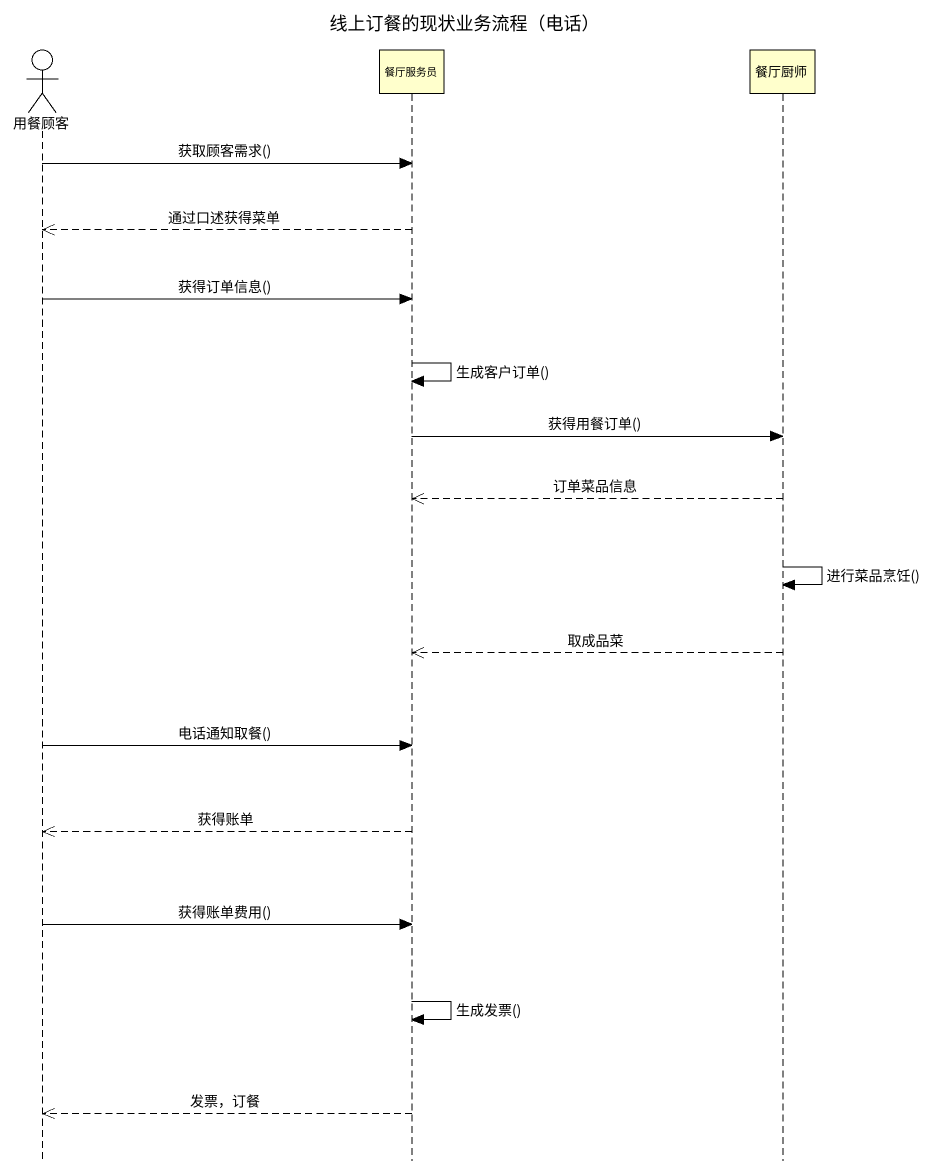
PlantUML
@startuml
title 线上订餐的现状业务流程（电话）
hide footbox
actor 用餐顾客
participant 餐厅服务员
participant 餐厅厨师

用餐顾客 -> 餐厅服务员 : 获取顾客需求()
餐厅服务员 -->> 用餐顾客 : 通过口述获得菜单
用餐顾客 -> 餐厅服务员 : 获得订单信息()
餐厅服务员 -> 餐厅服务员 : 生成客户订单()
餐厅服务员 -> 餐厅厨师 : 获得用餐订单()
餐厅厨师 -->> 餐厅服务员 : 订单菜品信息
餐厅厨师 -> 餐厅厨师 : 进行菜品烹饪()
餐厅厨师 -->> 餐厅服务员 : 取成品菜
用餐顾客 -> 餐厅服务员 : 电话通知取餐()
餐厅服务员 -->> 用餐顾客 : 获得账单
用餐顾客 -> 餐厅服务员 : 获得账单费用()
餐厅服务员 -> 餐厅服务员 : 生成发票()
餐厅服务员 -->> 用餐顾客 : 发票，订餐
@enduml
